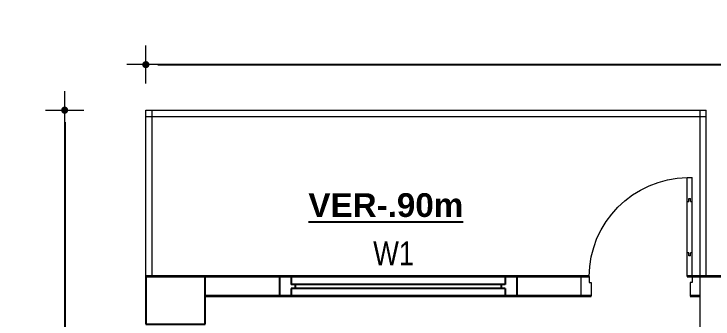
# Model space of a CAD drawing. Header units: inches. Extents: x -100787 to 3653, y -96809 to -8632.
# Drawn here: x -73734.7 to -73558.1, y -91613.6 to -91536.6 of the extents above; entities that cross this region are included whole.
import ezdxf

# ---------------------------------------------------------------- set-up
doc = ezdxf.new("R2010")
doc.units = ezdxf.units.IN
doc.header["$MEASUREMENT"] = 0
doc.header["$PDMODE"] = 99
for name, color, linetype, lineweight in [('1-FOUNDATION DIM', 31, 'Continuous', 5), ('door', 132, 'Continuous', 15), ('ELE.POWER', 10, 'Continuous', 20), ('Furniture Gr.Fl.', 6, 'Continuous', 5), ('R0D', 1, 'Continuous', 35), ('SB', 5, 'Continuous', 13)]:
    doc.layers.add(name, color=color, linetype=linetype, lineweight=lineweight)
for name, color, linetype in [('RCC', 6, 'Continuous'), ('TEX', 7, 'Continuous'), ('WINDOOR', 7, 'Continuous')]:
    doc.layers.add(name, color=color, linetype=linetype)
doc.styles.add('ARIAL', font='arial.ttf')
doc.styles.get("Standard").update_dxf_attribs({"font": 'ARIALN.TTF'})
doc.dimstyles.new('3-8', dxfattribs={"dimscale": 1.5, "dimtxt": 6, "dimasz": 2, "dimexe": 0.18, "dimexo": 6, "dimgap": 0, "dimtad": 0, "dimdec": 0, "dimzin": 3, "dimdsep": 46, "dimlunit": 3, "dimtxsty": 'ARIAL', "dimblk": 'DD', "dimcen": 1, "dimse1": 1, "dimse2": 1, "dimclrd": 256, "dimclrt": 256, "dimadec": 0, "dimazin": 0, "dimtfac": 0.5, "dimtdec": 0, "dimtmove": 2, "dimatfit": 0, "dimfxl": 0.18, "dimtvp": 0.75, "dimfrac": 1, "dimtolj": 1, "dimtzin": 0, "dimarcsym": 0})

# ---------------------------------------------------------------- blocks, each defined once
blk = doc.blocks.new('A$C154754DE')
at = {"layer": 'RCC'}
for p, q in [((0, 12), (15, 12)), ((0, 0), (0, 12)), ((15, 12), (15, 0)), ((15, 0), (0, 0))]:
    blk.add_line(p, q, dxfattribs=at)
blk = doc.blocks.new('D30')
at = {"layer": 'door'}
for p, q in [((2, 5), (2, 29.97)), ((3.25, 29.97), (2, 29.97)), ((3.25, 5), (3.25, 29.97)), ((2.4, 23.97), (2.4, 24.72)), ((2.85, 24.72), (2.4, 24.72)), ((2.85, 23.97), (2.85, 24.72)), ((2.4, 23.97), (2, 23.97)), ((3.25, 23.97), (2.85, 23.97)), ((2, 11), (2.4, 11)), ((2.4, 10.25), (2.4, 11)), ((2.85, 10.25), (2.85, 11)), ((2.85, 11), (3.25, 11)), ((2.4, 10.25), (2.85, 10.25)), ((0, 0), (0, 5)), ((0, 5), (2, 5)), ((2, 5), (2, 3.5)), ((2, 5), (3.25, 5)), ((30, 5), (28, 5)), ((28, 5), (28, 3.5)), ((30, 0), (30, 5)), ((2, 3.5), (2.5, 3.5)), ((2.5, 3.5), (2.5, 0)), ((28, 3.5), (27.5, 3.5)), ((27.5, 3.5), (27.5, 0)), ((2.5, 0), (0, 0)), ((27.5, 0), (30, 0))]:
    blk.add_line(p, q, dxfattribs=at)
blk.add_arc((2.89, 4.86), 25.11, 0.3204, 89.1727, dxfattribs=at)
blk = doc.blocks.new('W-1')
at = {"layer": 'WINDOOR'}
for p, q in [((-60, 0), (-60, -5)), ((-60, 0), (-57, 0)), ((-60, 0), (0, 0)), ((-57, 0), (-57, -2)), ((-3, 0), (-3, -2)), ((0, 0), (0, -5)), ((-57, -2), (-3, -2)), ((-57, -3), (-57, -5)), ((-57, -3), (-3, -3)), ((-56, -2), (-56, -3)), ((-4, -2), (-4, -3)), ((-3, -3), (-3, -5)), ((-57, -5), (-60, -5)), ((-60, -5), (0, -5)), ((0, -5), (-3, -5))]:
    blk.add_line(p, q, dxfattribs=at)
blk = doc.blocks.new('DD')
for p, q in [((0, 1.6), (0, -1.6)), ((-1.6, 0), (1.6, 0))]:
    blk.add_line(p, q)
at = {"const_width": 0.3}
blk.add_lwpolyline([(-0.15, 0, 1), (0.15, 0, 1)], format="xyb", close=True, dxfattribs=at)
blk = doc.blocks.new('*D613')
at = {"layer": 'Defpoints', "color": 0}
for p in [(-73365.38, -91549.38), (-73701.38, -91572.88), (-73365.38, -91572.88)]:
    blk.add_point(p, dxfattribs=at)
at = {"layer": 'Furniture Gr.Fl.', "lineweight": -2}
blk.add_line((-73698.38, -91549.38), (-73368.38, -91549.38), dxfattribs=at)
at = {"layer": 'Furniture Gr.Fl.', "lineweight": -2, "xscale": 3, "yscale": 3, "zscale": 3, "rotation": 180}
blk.add_blockref('DD', (-73701.38, -91549.38), dxfattribs=at)
at = {"layer": 'Furniture Gr.Fl.', "lineweight": -2, "xscale": 3, "yscale": 3, "zscale": 3}
blk.add_blockref('DD', (-73365.38, -91549.38), dxfattribs=at)
at = {"layer": 'Furniture Gr.Fl.', "insert": (-73533.38, -91542.49), "char_height": 9, "attachment_point": 5, "style": 'ARIAL'}
blk.add_mtext('\\A1;6.85m', dxfattribs=at)
blk = doc.blocks.new('*D595')
at = {"layer": 'Defpoints', "color": 0}
for p in [(-73701.38, -91560.88), (-73721.88, -92318.88), (-73701.38, -92318.88)]:
    blk.add_point(p, dxfattribs=at)
at = {"layer": 'Furniture Gr.Fl.', "lineweight": -2}
blk.add_line((-73721.88, -91563.88), (-73721.88, -92315.88), dxfattribs=at)
at = {"layer": 'Furniture Gr.Fl.', "lineweight": -2, "xscale": 3, "yscale": 3, "zscale": 3}
for p, rotation in [((-73721.88, -91560.88), 90), ((-73721.88, -92318.88), 270)]:
    blk.add_blockref('DD', p, dxfattribs=dict(at, rotation=rotation))
at = {"layer": 'Furniture Gr.Fl.', "insert": (-73728.78, -91939.88), "char_height": 9, "attachment_point": 5, "rotation": 90, "style": 'ARIAL'}
blk.add_mtext('\\A1;16.69m', dxfattribs=at)

msp = doc.modelspace()

# ---------------------------------------------------------------- linework, layer by layer
at = {"layer": 'ELE.POWER'}
msp.add_line((-73561.42, -91723.88), (-73561.42, -91607.88), dxfattribs=at)
at = {"layer": 'R0D'}
for p, q in [((-73589.42, -91602.88), (-73701.38, -91602.88)), ((-73696.38, -91602.88), (-73696.38, -91602.88)), ((-73508.42, -91602.88), (-73564.67, -91602.88)), ((-73701.38, -91607.88), (-73701.38, -91607.88)), ((-73588.92, -91607.88), (-73686.38, -91607.88)), ((-73561.42, -91607.88), (-73563.92, -91607.88))]:
    msp.add_line(p, q, dxfattribs=at)
at = {"layer": 'SB'}
for p, q in [((-73701.38, -91602.88), (-73701.38, -91560.88)), ((-73701.38, -91560.88), (-73559.86, -91560.88)), ((-73699.82, -91602.88), (-73699.82, -91560.88)), ((-73561.42, -91607.88), (-73561.42, -91560.88)), ((-73559.86, -91602.88), (-73559.86, -91560.88)), ((-73701.38, -91562.44), (-73559.86, -91562.44))]:
    msp.add_line(p, q, dxfattribs=at)

# ---------------------------------------------------------------- block references
at = {"layer": '1-FOUNDATION DIM', "xscale": -1}
msp.add_blockref('D30', (-73561.42, -91607.88), dxfattribs=at)
at = {"layer": 'RCC', "xscale": -1, "rotation": 180}
msp.add_blockref('A$C154754DE', (-73701.38, -91602.88), dxfattribs=at)
at = {"layer": 'WINDOOR', "ltscale": 10, "xscale": -1}
msp.add_blockref('W-1', (-73667.65, -91602.88), dxfattribs=at)

# ---------------------------------------------------------------- texts
at = {"layer": 'TEX', "insert": (-73640.77, -91584.89), "char_height": 6, "width": 86.6093, "attachment_point": 5, "rotation": 0.025}
msp.add_mtext('{\\fArial|b1|i0|c0|p34;\\LVER-.90m}', dxfattribs=at)
at = {"layer": 'TEX', "linetype": 'ByBlock', "insert": (-73633.66, -91594.03), "char_height": 6, "width": 18.7715, "attachment_point": 3}
msp.add_mtext('{\\fArial Narrow|b0|i0|c0|p34;W1}', dxfattribs=at)

# ---------------------------------------------------------------- dimensions: what is measured, and where the dimension line sits
at = {"layer": 'Furniture Gr.Fl.'}
dim = msp.add_linear_dim(base=(-73365.38, -91549.38), p1=(-73701.38, -91572.88), p2=(-73365.38, -91572.88), text='6.85m', dimstyle='3-8', dxfattribs=at)
dim.commit()
dim.dimension.update_dxf_attribs({"geometry": '*D613', "text_midpoint": (-73533.38, -91542.49)})
dim = msp.add_linear_dim(base=(-73721.88, -92318.88), p1=(-73701.38, -91560.88), p2=(-73701.38, -92318.88), angle=90, text='16.69m', dimstyle='3-8', dxfattribs=at)
dim.commit()
dim.dimension.update_dxf_attribs({"geometry": '*D595', "text_midpoint": (-73728.78, -91939.88)})

doc.saveas('drawing.dxf')
